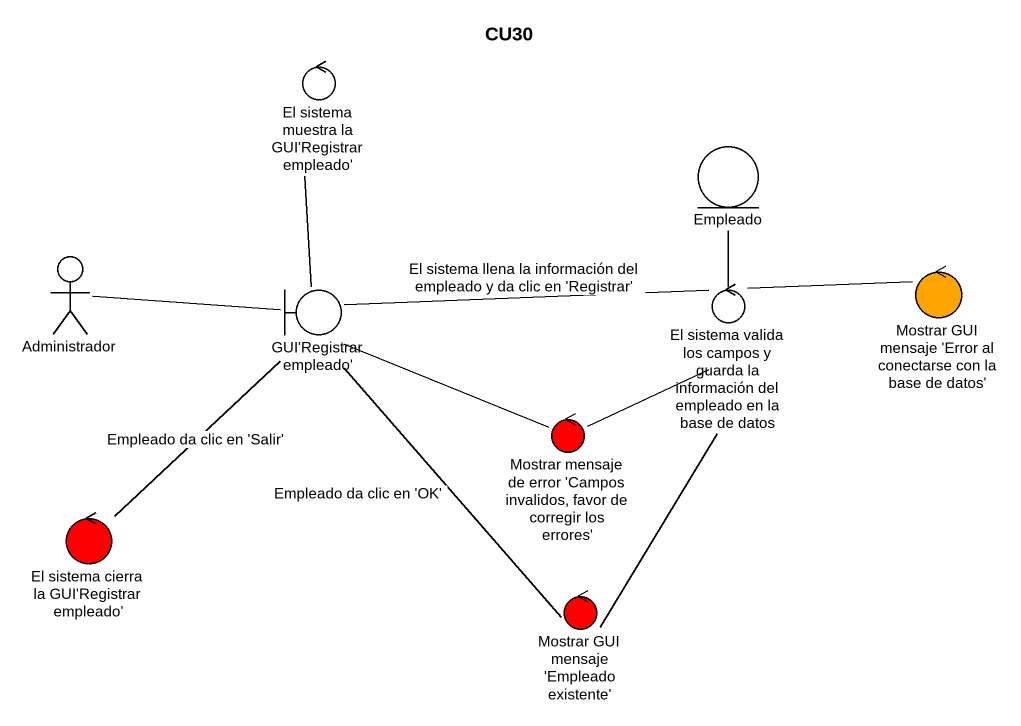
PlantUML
@startuml
title CU30
control "El sistema muestra la GUI'Registrar empleado'" as El_sistema_muestra_la_GUI
entity Empleado
actor Administrador
boundary "GUI'Registrar empleado'" as GUI_Registrar_empleado
control "El sistema valida los campos y guarda la información del empleado en la base de datos" as El_sistema_valida_los
control "Mostrar GUI mensaje 'Error al conectarse con la base de datos'" as Mostrar_GUI_mensaje_Error #FFA500
control "Mostrar mensaje de error 'Campos invalidos, favor de corregir los errores'" as Mostrar_mensaje_de_error #FF0000
control "El sistema cierra la GUI'Registrar empleado'" as El_sistema_cierra_la_GUI #FF0000
control "Mostrar GUI mensaje 'Empleado existente'" as Mostrar_GUI_mensaje #FF0000
Empleado -- El_sistema_valida_los
Administrador -right- GUI_Registrar_empleado
GUI_Registrar_empleado -up- El_sistema_muestra_la_GUI
GUI_Registrar_empleado -right- El_sistema_valida_los : El sistema llena la información del empleado y da clic en 'Registrar'
GUI_Registrar_empleado -- El_sistema_cierra_la_GUI : Empleado da clic en 'Salir'
El_sistema_valida_los -right- Mostrar_GUI_mensaje_Error
El_sistema_valida_los -- Mostrar_mensaje_de_error
El_sistema_valida_los -- Mostrar_GUI_mensaje
Mostrar_mensaje_de_error -left- GUI_Registrar_empleado
Mostrar_GUI_mensaje -up- GUI_Registrar_empleado : Empleado da clic en 'OK'
@enduml
